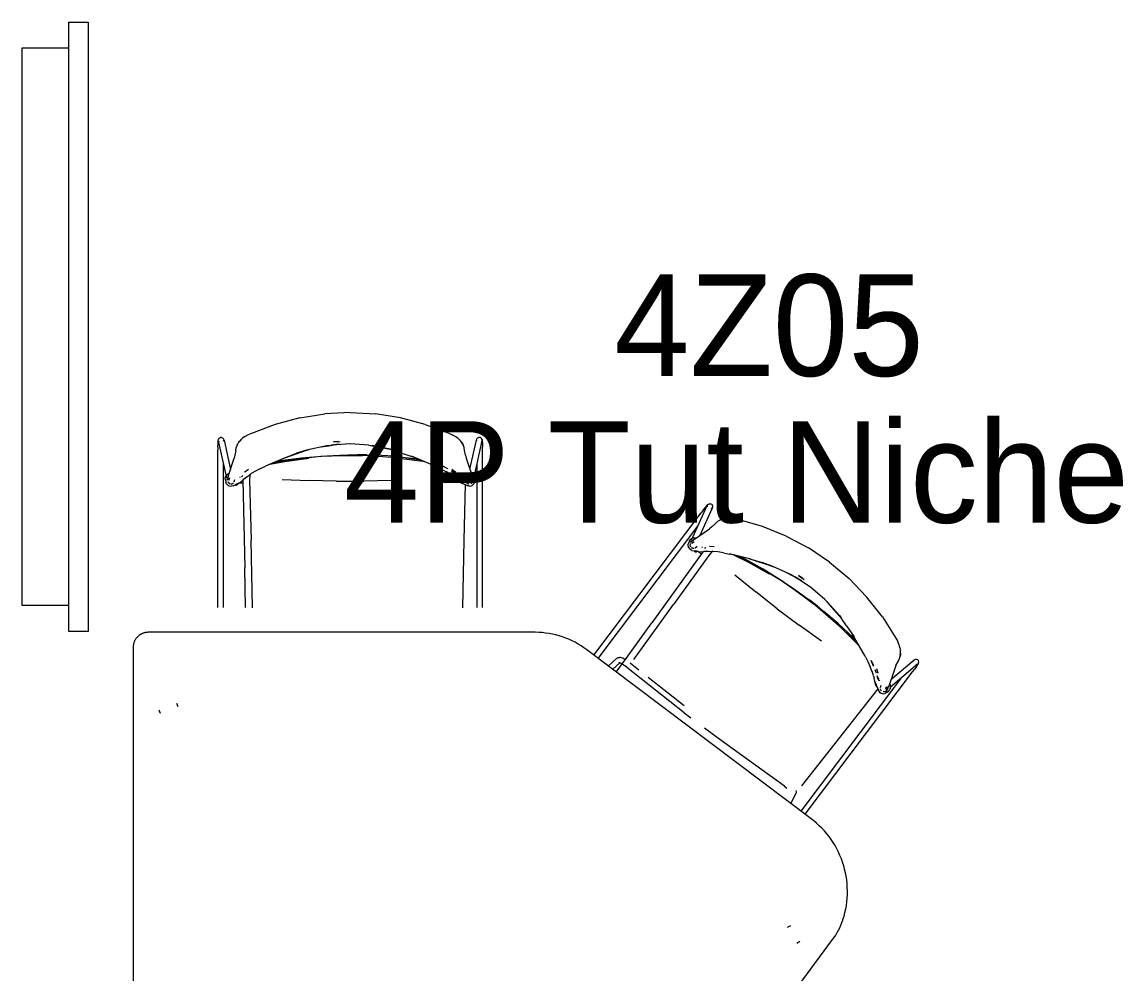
# Model space of a CAD drawing. Header units: millimetres. Extents: x 79795 to 317870, y -36033 to 97293.
# Drawn here: x 222908 to 225075, y 11467 to 13342 of the extents above; entities that cross this region are included whole.
import ezdxf

# ---------------------------------------------------------------- set-up
doc = ezdxf.new("R2010")
doc.units = ezdxf.units.MM
doc.header["$MEASUREMENT"] = 0
for name, color, linetype, lineweight in [('A-AREA-IDEN', 7, 'CONTINUOUS', 9), ('CSM-STL-XX-ZZ-M3-A-XXXX-00001_detached _19_04_21__rvt-1-Level 4$0$E-ELEC-EQPM', 8, 'CONTINUOUS', 9), ('G-IMPT', 8, 'CONTINUOUS', 9), ('I-FURN', 8, 'CONTINUOUS', 9)]:
    doc.layers.add(name, color=color, linetype=linetype, lineweight=lineweight)
doc.styles.add('Century Gothic', font='GOTHIC.TTF', dxfattribs={"height": 200})

msp = doc.modelspace()

# ---------------------------------------------------------------- linework, layer by layer
at = {"layer": 'CSM-STL-XX-ZZ-M3-A-XXXX-00001_detached _19_04_21__rvt-1-Level 4$0$E-ELEC-EQPM'}
for p, q in [((222999.7, 13342), (223037.8, 13342)), ((222999.7, 13291.2), (222999.7, 13342)), ((222999.7, 13342), (223037.8, 13342)), ((222999.7, 12142), (222999.7, 13342)), ((223037.8, 13342), (223037.8, 12142)), ((223037.8, 13342), (223037.8, 12142)), ((222907.8, 13291.2), (222999.7, 13291.2)), ((222907.8, 12192.8), (222907.8, 13291.2)), ((222907.8, 12192.8), (222907.8, 13291.2)), ((222907.8, 13291.2), (222999.7, 13291.2)), ((222999.7, 12192.8), (222907.8, 12192.8)), ((222999.7, 12192.8), (222907.8, 12192.8)), ((222999.7, 12142), (222999.7, 12192.8)), ((223037.8, 12142), (222999.7, 12142)), ((223037.8, 12142), (222999.7, 12142))]:
    msp.add_line(p, q, dxfattribs=at)
at = {"layer": 'G-IMPT'}
for p, q in [((223553.9, 12573.3), (223504, 12570.7)), ((223553.9, 12573.3), (223603.8, 12570.7)), ((223454.6, 12562.7), (223406.2, 12549.7)), ((223454.6, 12562.7), (223504, 12570.7)), ((223653.2, 12562.7), (223603.8, 12570.7)), ((223701.7, 12549.7), (223653.2, 12562.7)), ((223353, 12529.2), (223347.4, 12526)), ((223359.3, 12532), (223353, 12529.2)), ((223406.2, 12549.7), (223359.3, 12532)), ((223701.7, 12549.7), (223748.4, 12532.1)), ((223748.4, 12532.1), (223754.9, 12529.2)), ((223760.5, 12526), (223754.9, 12529.2)), ((223293.6, 12505), (223293.7, 12512.2)), ((223293.7, 12512.2), (223294, 12517.4)), ((223294, 12517.4), (223294.4, 12519.8)), ((223294.4, 12519.8), (223295.6, 12522.2)), ((223311, 12444.2), (223294.6, 12517.1)), ((223294.6, 12517.1), (223295.6, 12515)), ((223295.4, 12515.2), (223295.6, 12515)), ((223295.6, 12522.2), (223297.7, 12523.7)), ((223300.4, 12524), (223297.7, 12523.7)), ((223300.4, 12524), (223302.5, 12523.3)), ((223302.8, 12523), (223302.5, 12523.3)), ((223302.8, 12523), (223304.7, 12521.2)), ((223304.7, 12521.2), (223304.4, 12521.5)), ((223305.5, 12518.7), (223304.7, 12521.2)), ((223304.7, 12516.4), (223305.2, 12518.9)), ((223304.9, 12516.6), (223305.2, 12518.9)), ((223305.5, 12518.7), (223318.3, 12461.1)), ((223331.5, 12509.2), (223329.7, 12504.3)), ((223331.5, 12509.2), (223332.7, 12511.5)), ((223334.3, 12514.1), (223332.7, 12511.5)), ((223334.5, 12514.5), (223334.3, 12514.1)), ((223334.5, 12514.5), (223336, 12516.4)), ((223336, 12516.4), (223338.3, 12518.9)), ((223338.3, 12518.9), (223340.1, 12520.7)), ((223342.2, 12522.5), (223340.1, 12520.7)), ((223347.1, 12525.8), (223342.2, 12522.5)), ((223347.1, 12525.8), (223347.4, 12526)), ((223510.5, 12508.1), (223468, 12498.9)), ((223496.8, 12505.6), (223510.9, 12507.7)), ((223496.8, 12505.6), (223503.9, 12506.9)), ((223510.5, 12508.1), (223532.2, 12510.5)), ((223510.5, 12508.1), (223521.9, 12509.4)), ((223510.9, 12507.7), (223521.9, 12509.4)), ((223553.9, 12511.1), (223517, 12508.8)), ((223517, 12508.8), (223521.9, 12509.4)), ((223520.8, 12515.3), (223534.4, 12516)), ((223531, 12515.9), (223520.8, 12515.3)), ((223532.2, 12510.5), (223521.9, 12509.4)), ((223553.9, 12511.1), (223546.5, 12511)), ((223553.9, 12511.1), (223546.5, 12511)), ((223590.9, 12508.7), (223553.9, 12511.1)), ((223590.9, 12508.8), (223597.3, 12507.7)), ((223590.9, 12508.8), (223594.4, 12508.4)), ((223590.9, 12508.7), (223595, 12508.3)), ((223639.8, 12498.9), (223597.3, 12508.1)), ((223632.8, 12500.7), (223597.3, 12508.1)), ((223597.3, 12507.7), (223632.8, 12500.7)), ((223760.5, 12526), (223760.8, 12525.8)), ((223765.7, 12522.5), (223760.8, 12525.8)), ((223765.7, 12522.5), (223767.8, 12520.7)), ((223769.6, 12518.9), (223767.8, 12520.7)), ((223769.6, 12518.9), (223770.1, 12518.3)), ((223771.8, 12516.4), (223770.1, 12518.3)), ((223773.3, 12514.5), (223771.8, 12516.4)), ((223775.8, 12510.2), (223773.3, 12514.5)), ((223773.3, 12514.5), (223773.6, 12514.1)), ((223773.3, 12514.5), (223776.3, 12509.2)), ((223773.6, 12514.1), (223775.1, 12511.5)), ((223775.1, 12511.5), (223776.3, 12509.2)), ((223775.8, 12510.2), (223776.3, 12509.2)), ((223778.1, 12504.3), (223776.3, 12509.2)), ((223789.5, 12461.3), (223802.4, 12518.7)), ((223813.3, 12517.1), (223797.9, 12448.9)), ((223802.4, 12518.7), (223803.2, 12521.2)), ((223803.1, 12516.4), (223802.7, 12518.9)), ((223803, 12516.6), (223802.7, 12518.9)), ((223803.2, 12521.2), (223803.5, 12521.5)), ((223805.4, 12523.3), (223803.5, 12521.5)), ((223805.4, 12523.3), (223807.5, 12524)), ((223810.2, 12523.7), (223807.5, 12524)), ((223812.3, 12522.2), (223810.2, 12523.7)), ((223813.3, 12517.1), (223812.2, 12515)), ((223812.2, 12515), (223812.4, 12515.2)), ((223813.5, 12519.8), (223812.3, 12522.2)), ((223813.5, 12519.8), (223813.9, 12517.4)), ((223813.9, 12517.4), (223814.1, 12512.2)), ((223814.1, 12512.2), (223814.3, 12505)), ((223293.6, 12505), (223293.5, 12498.7)), ((223293.5, 12189.3), (223293.5, 12498.7)), ((223327, 12489), (223325.3, 12483.4)), ((223328.6, 12498.3), (223327, 12489)), ((223328.6, 12498.3), (223329.7, 12504.3)), ((223426.9, 12484.7), (223468, 12498.9)), ((223426.9, 12484.7), (223448.4, 12492.7)), ((223426.9, 12484.7), (223448.4, 12492.7)), ((223468, 12498.9), (223448.4, 12492.7)), ((223448.4, 12492.7), (223468.1, 12498.7)), ((223456.2, 12482.8), (223495.9, 12486.9)), ((223505.8, 12487.2), (223458, 12483.4)), ((223468, 12498.9), (223473.3, 12500.2)), ((223473.3, 12500.2), (223468.1, 12498.7)), ((223495.9, 12486.9), (223533, 12489)), ((223505.8, 12487.2), (223529.8, 12488.2)), ((223529.8, 12488.2), (223553.9, 12488.5)), ((223533, 12489), (223549.3, 12489.4)), ((223549.3, 12489.4), (223568.2, 12489.8)), ((223553.9, 12488.5), (223578, 12488.2)), ((223587, 12489.4), (223568.2, 12489.8)), ((223602.1, 12487.2), (223578, 12488.2)), ((223587, 12489.4), (223603.3, 12489)), ((223649.9, 12483.4), (223602.1, 12487.2)), ((223640.4, 12486.9), (223603.3, 12489)), ((223639.8, 12498.9), (223632.8, 12500.7)), ((223632.8, 12500.7), (223639.7, 12498.5)), ((223655.9, 12493.3), (223639.7, 12498.5)), ((223640.4, 12486.9), (223680.1, 12482.8)), ((223655.9, 12493.3), (223681, 12484.7)), ((223681, 12484.7), (223674.6, 12487.3)), ((223721, 12467.4), (223674.6, 12487.3)), ((223779.2, 12498.2), (223778.1, 12504.3)), ((223780.8, 12489), (223779.2, 12498.2)), ((223780.8, 12489), (223782.5, 12483.4)), ((223814.3, 12498.7), (223814.3, 12505)), ((223814.3, 12189.3), (223814.3, 12498.7)), ((223304.4, 12189.3), (223304.4, 12473.6)), ((223317.6, 12459), (223321.5, 12471.4)), ((223321.5, 12471.4), (223325.3, 12483.4)), ((223376.3, 12462.2), (223386.9, 12467.4)), ((223426.9, 12484.7), (223386.9, 12467.5)), ((223396.3, 12471.6), (223386.9, 12467.5)), ((223396.3, 12471.6), (223386.9, 12467.4)), ((223425.2, 12476.8), (223395.4, 12471.1)), ((223395.4, 12471.1), (223425.1, 12476.8)), ((223417, 12476.9), (223401.9, 12474)), ((223410.7, 12477), (223407.5, 12476.4)), ((223458, 12483.4), (223410.7, 12477)), ((223417, 12476.9), (223456.2, 12482.8)), ((223421.1, 12482.5), (223426.9, 12484.7)), ((223421.1, 12482.5), (223426.9, 12484.7)), ((223472.4, 12483.2), (223425.1, 12476.8)), ((223425.2, 12476.8), (223472.4, 12483.2)), ((223649.9, 12483.4), (223697.2, 12477)), ((223693.6, 12479.2), (223663.9, 12483.2)), ((223693.6, 12479.2), (223663.9, 12483.2)), ((223687.7, 12481.7), (223680.1, 12482.8)), ((223697.2, 12477), (223699.8, 12476.5)), ((223721, 12467.4), (223731.6, 12462.2)), ((223746.4, 12461.9), (223736, 12467.4)), ((223736, 12467.4), (223745.4, 12462.5)), ((223782.5, 12483.4), (223786.4, 12471.4)), ((223786.4, 12471.4), (223793.1, 12450.3)), ((223803.5, 12473.6), (223803.5, 12189.3)), ((223308.4, 12445.7), (223308.1, 12444.1)), ((223308.4, 12440), (223308.1, 12444.1)), ((223308.4, 12445.7), (223308.5, 12446)), ((223308.5, 12446), (223309.9, 12448.9)), ((223310.1, 12449.2), (223309.9, 12448.9)), ((223310.1, 12449.2), (223312, 12451)), ((223312.9, 12444.3), (223311.4, 12441.1)), ((223312.7, 12443.2), (223311.4, 12441.1)), ((223311.8, 12440.8), (223311.4, 12442.7)), ((223314.4, 12452.2), (223312, 12451)), ((223314.5, 12452.2), (223312, 12451)), ((223312.2, 12451.1), (223312, 12451)), ((223312, 12439.7), (223314, 12447.9)), ((223313.8, 12447.2), (223312, 12439.7)), ((223312.2, 12451.1), (223314.5, 12452.2)), ((223312.2, 12442), (223314, 12447.9)), ((223312.9, 12444.3), (223312.2, 12442)), ((223313.8, 12447.2), (223317.6, 12459)), ((223314.4, 12452.2), (223314.5, 12452.2)), ((223315.2, 12439.8), (223316.7, 12445.3)), ((223315.2, 12439.8), (223316.1, 12441.9)), ((223316.4, 12442.1), (223315.4, 12441.1)), ((223315.4, 12441.1), (223316.1, 12441.9)), ((223316.4, 12442.1), (223315.7, 12441.5)), ((223337, 12445.6), (223336.2, 12445.3)), ((223340.2, 12447.3), (223341.8, 12448.4)), ((223342.3, 12448.8), (223341.8, 12448.4)), ((223342.5, 12441.3), (223350.8, 12446.9)), ((223342.5, 12441.3), (223350.3, 12446.4)), ((223346.6, 12443.4), (223343.4, 12440.5)), ((223346.2, 12455.8), (223346.7, 12456.1)), ((223346.6, 12443.4), (223350.8, 12446.9)), ((223346.7, 12456.1), (223354, 12461.4)), ((223350.3, 12446.4), (223357.6, 12451.9)), ((223356.5, 12449), (223356, 12440.7)), ((223357.1, 12451.9), (223356.5, 12449)), ((223365.9, 12456.7), (223356.9, 12451.4)), ((223357.6, 12451.9), (223356.9, 12451.4)), ((223376.3, 12462.2), (223365.9, 12456.7)), ((223731.6, 12462.2), (223742, 12456.7)), ((223751, 12451.4), (223742, 12456.7)), ((223746.4, 12461.9), (223745.4, 12462.5)), ((223757.5, 12446.4), (223750.2, 12451.9)), ((223751, 12451.4), (223750.2, 12451.9)), ((223759.1, 12453.9), (223753.2, 12457.9)), ((223753.2, 12457.9), (223755.2, 12456.6)), ((223753.8, 12461.4), (223761.1, 12456.1)), ((223759.1, 12453.9), (223755.2, 12456.6)), ((223757.5, 12446.4), (223761.3, 12443.4)), ((223761.6, 12455.8), (223761.1, 12456.1)), ((223764.5, 12440.5), (223761.3, 12443.4)), ((223763.9, 12450.3), (223763.4, 12450.7)), ((223766.4, 12448.6), (223763.4, 12450.7)), ((223763.9, 12450.3), (223766.4, 12448.6)), ((223768.3, 12447), (223765.5, 12448.8)), ((223766.1, 12448.4), (223765.5, 12448.8)), ((223768.3, 12447), (223766.1, 12448.4)), ((223768.3, 12447), (223767.7, 12447.3)), ((223771.5, 12445.4), (223767.7, 12447.3)), ((223770.6, 12447.1), (223768.2, 12449.3)), ((223768.3, 12447), (223771.5, 12445.4)), ((223792.5, 12441.1), (223791, 12442.5)), ((223791, 12442.5), (223792.1, 12441.6)), ((223792.7, 12439.8), (223791.1, 12445.3)), ((223791.5, 12445.8), (223793.3, 12444.9)), ((223792.5, 12441.1), (223791.5, 12442.2)), ((223792.7, 12439.8), (223791.5, 12442.2)), ((223795.7, 12442), (223793.1, 12450.3)), ((223793.4, 12452.2), (223793.3, 12452.2)), ((223795.2, 12443.2), (223793.3, 12444.9)), ((223793.4, 12452.2), (223795.7, 12451.1)), ((223795.9, 12439.7), (223793.8, 12447.9)), ((223793.8, 12447.9), (223794.1, 12446.6)), ((223795.9, 12439.7), (223794.1, 12446.6)), ((223796.5, 12441.1), (223794.9, 12444.3)), ((223797.3, 12436.4), (223794.9, 12444.3)), ((223796.5, 12441.1), (223795.2, 12443.2)), ((223795.7, 12451.1), (223795.9, 12451)), ((223797.3, 12436.4), (223795.7, 12442)), ((223798, 12448.9), (223795.9, 12451)), ((223796.1, 12450.7), (223797.8, 12449.2)), ((223796.1, 12450.7), (223798, 12448.9)), ((223796.5, 12442.7), (223796.1, 12440.8)), ((223799.4, 12445.7), (223797.8, 12449.2)), ((223797.8, 12449.2), (223799.4, 12446)), ((223797.8, 12449.2), (223798, 12448.9)), ((223799.4, 12445.7), (223798, 12448.9)), ((223799.4, 12445.7), (223799.4, 12446)), ((223799.4, 12445.7), (223799.7, 12444.1)), ((223799.5, 12440), (223799.6, 12442.8)), ((223799.6, 12442.8), (223799.7, 12444.1)), ((223308.4, 12440), (223309.3, 12436.8)), ((223310.7, 12432.5), (223309.3, 12436.8)), ((223310.7, 12432.5), (223314, 12429.4)), ((223313, 12437.2), (223313.8, 12435.5)), ((223313.3, 12436.7), (223313.8, 12435.5)), ((223314, 12429.4), (223315.3, 12428.9)), ((223316.7, 12432.7), (223314.1, 12434.9)), ((223315.3, 12428.9), (223319.5, 12427.8)), ((223315.7, 12433.7), (223317.3, 12432.6)), ((223315.7, 12433.7), (223316.2, 12433.3)), ((223317.3, 12432.6), (223316.2, 12433.3)), ((223319.2, 12432), (223319.8, 12432.1)), ((223323.6, 12428.6), (223319.5, 12427.8)), ((223321.8, 12432.5), (223319.8, 12432.1)), ((223322.4, 12432.8), (223321.8, 12432.5)), ((223322.4, 12432.8), (223324.2, 12434.5)), ((223323.6, 12428.6), (223332, 12433)), ((223325.6, 12436.4), (223326.9, 12441.2)), ((223334.8, 12434.2), (223330, 12432)), ((223330, 12432), (223332, 12433)), ((223342.5, 12433.7), (223334.5, 12434)), ((223334.8, 12434.2), (223337.9, 12436.2)), ((223336.2, 12434.4), (223342.5, 12434.1)), ((223336.2, 12434.4), (223342.5, 12434.1)), ((223337.9, 12436.2), (223343.4, 12440.5)), ((223342.4, 12440.1), (223346.2, 12267.2)), ((223356, 12440.7), (223358.7, 12321.8)), ((223419.8, 12441.1), (223473, 12439)), ((223526.9, 12438), (223473, 12439)), ((223526.9, 12438), (223581, 12438)), ((223634.9, 12439), (223581, 12438)), ((223769.9, 12436.2), (223764.5, 12440.5)), ((223771.2, 12436), (223767.5, 12438.3)), ((223767.5, 12438.3), (223775.8, 12433.5)), ((223773, 12434.2), (223769.9, 12436.2)), ((223771.2, 12436), (223775.8, 12433.5)), ((223773, 12434.2), (223779.1, 12431.7)), ((223780.1, 12431.2), (223777.6, 12321.8)), ((223785.1, 12428.7), (223779.1, 12431.7)), ((223782.3, 12436.4), (223780.9, 12441.2)), ((223785.5, 12432.8), (223783.9, 12434.3)), ((223788.4, 12427.8), (223784.7, 12429)), ((223789.7, 12428.2), (223784.7, 12429)), ((223789.7, 12428.2), (223785.1, 12428.7)), ((223785.5, 12432.8), (223786.5, 12432.4)), ((223788, 12432.2), (223786.5, 12432.4)), ((223788.4, 12427.8), (223792.6, 12428.9)), ((223791.5, 12433), (223793.8, 12435)), ((223792.6, 12428.9), (223793.9, 12429.4)), ((223793.9, 12429.4), (223797.1, 12432.5)), ((223794.1, 12435.5), (223794.9, 12437.1)), ((223794.6, 12436.8), (223794.1, 12435.5)), ((223798.5, 12436.8), (223797.1, 12432.5)), ((223798.5, 12436.8), (223799.5, 12440)), ((224226.1, 12321.5), (224256.9, 12389.7)), ((224266.5, 12384.4), (224242.1, 12330.7)), ((224248.8, 12380.6), (224244.9, 12375.6)), ((224248.8, 12380.6), (224253.2, 12386.2)), ((224253.2, 12386.2), (224256.6, 12390.2)), ((224256.9, 12389.7), (224256.4, 12387.3)), ((224256.4, 12387.6), (224256.4, 12387.3)), ((224256.6, 12390.2), (224258.3, 12392)), ((224258.3, 12392), (224260.7, 12393.1)), ((224260.7, 12393.1), (224263.3, 12393)), ((224265.6, 12391.7), (224263.3, 12393)), ((224264.5, 12383), (224266.4, 12384.7)), ((224264.8, 12383.1), (224266.4, 12384.7)), ((224265.6, 12391.7), (224266.9, 12389.8)), ((224266.5, 12384.4), (224267.4, 12386.9)), ((224267, 12389.4), (224266.9, 12389.8)), ((224267, 12389.4), (224267.4, 12386.9)), ((224267.4, 12386.9), (224267.3, 12387.3)), ((224033.5, 12095), (224244.9, 12375.6)), ((224272.7, 12354.1), (224277.2, 12358.3)), ((224281.7, 12361.1), (224277.2, 12358.3)), ((224281.7, 12361.1), (224284, 12362.2)), ((224286.7, 12363.4), (224284, 12362.2)), ((224287.2, 12363.5), (224286.7, 12363.4)), ((224287.2, 12363.5), (224289.6, 12364.2)), ((224289.6, 12364.2), (224292.8, 12364.8)), ((224292.8, 12364.8), (224295.4, 12365.1)), ((224298.1, 12365.3), (224295.4, 12365.1)), ((224304, 12365), (224298.1, 12365.3)), ((224304, 12365), (224304.4, 12365)), ((224310.8, 12364.2), (224304.4, 12365)), ((224317.6, 12362.6), (224310.8, 12364.2)), ((224365.6, 12348.5), (224317.6, 12362.6)), ((224042.2, 12088.5), (224238.5, 12349)), ((224240.3, 12329.4), (224250.9, 12337)), ((224250.9, 12337), (224261.1, 12344.2)), ((224265.9, 12347.7), (224261.1, 12344.2)), ((224272.7, 12354.1), (224265.9, 12347.7)), ((224412.1, 12329.7), (224365.6, 12348.5)), ((223361.4, 12188.2), (223358.7, 12321.8)), ((223777.6, 12321.8), (223774.9, 12188.2)), ((224218.8, 12312.4), (224220.3, 12316.6)), ((224218.8, 12312.4), (224219.6, 12308)), ((224221.5, 12319.8), (224220.3, 12316.6)), ((224221.5, 12319.8), (224223.7, 12323.2)), ((224223.8, 12308.9), (224223, 12312.3)), ((224223.5, 12314.8), (224223.1, 12312.9)), ((224223.5, 12314.2), (224223.1, 12312.9)), ((224225, 12324.3), (224223.7, 12323.2)), ((224224.2, 12317.4), (224230.7, 12322.7)), ((224230.1, 12322.3), (224224.2, 12317.4)), ((224227.7, 12320.5), (224224.6, 12318.9)), ((224226.9, 12319.7), (224224.6, 12318.9)), ((224224.7, 12318.3), (224225.5, 12320.1)), ((224225, 12324.3), (224225.2, 12324.5)), ((224225.2, 12324.5), (224228.1, 12326)), ((224225.7, 12319.1), (224230.7, 12322.7)), ((224227.7, 12320.5), (224225.7, 12319.1)), ((224226.8, 12315.5), (224231.3, 12319)), ((224226.8, 12315.5), (224228.8, 12316.6)), ((224229.2, 12316.6), (224227.7, 12316.4)), ((224227.7, 12316.4), (224228.8, 12316.6)), ((224228.4, 12326.1), (224228.1, 12326)), ((224229.2, 12316.6), (224228.3, 12316.6)), ((224228.4, 12326.1), (224231, 12326.4)), ((224230.1, 12322.3), (224240.3, 12329.4)), ((224233.7, 12325.9), (224231, 12326.4)), ((224231.2, 12326.4), (224231, 12326.4)), ((224233.8, 12325.8), (224231, 12326.4)), ((224231.2, 12326.4), (224233.8, 12325.8)), ((224233.7, 12325.9), (224233.8, 12325.8)), ((224233.8, 12325.8), (224233.8, 12325.8)), ((224412.1, 12329.7), (224456.4, 12306.4)), ((224248.7, 12299.4), (224147.7, 12159)), ((224259.9, 12291.6), (224190.6, 12195.1)), ((224219.6, 12308), (224220.3, 12306.8)), ((224220.3, 12306.8), (224223, 12303.3)), ((224226.8, 12301.5), (224223, 12303.3)), ((224223.5, 12310.3), (224224.1, 12308.5)), ((224223.5, 12310.3), (224223.7, 12309.7)), ((224224.1, 12308.5), (224223.7, 12309.7)), ((224225.3, 12306.8), (224225.9, 12306.6)), ((224227.7, 12305.7), (224225.9, 12306.6)), ((224226.8, 12301.5), (224236.1, 12300)), ((224228.3, 12305.6), (224227.7, 12305.7)), ((224228.3, 12305.6), (224230.8, 12305.9)), ((224233.1, 12306.6), (224237, 12309.6)), ((224239.1, 12299.2), (224233.9, 12300.4)), ((224233.9, 12300.4), (224236.1, 12300)), ((224245.1, 12294.1), (224238.7, 12299.3)), ((224239.1, 12299.2), (224242.8, 12298.9)), ((224239.6, 12299.2), (224245.4, 12294.4)), ((224239.6, 12299.2), (224245.4, 12294.4)), ((224242.8, 12298.9), (224249.7, 12299.1)), ((224247.7, 12307), (224246.3, 12307.5)), ((224249.6, 12300.3), (224258.8, 12299.7)), ((224249.6, 12300.3), (224259.5, 12299.8)), ((224254, 12299.5), (224249.7, 12299.1)), ((224251.3, 12306.5), (224253.2, 12306.4)), ((224253.9, 12306.3), (224253.2, 12306.4)), ((224254, 12299.5), (224259.5, 12299.8)), ((224258.8, 12299.7), (224268, 12299.6)), ((224265.3, 12298.1), (224259.9, 12291.6)), ((224261.2, 12309.6), (224261.8, 12309.6)), ((224261.8, 12309.6), (224270.8, 12309.4)), ((224267.6, 12300), (224265.3, 12298.1)), ((224277.5, 12298.5), (224267.1, 12299.6)), ((224268, 12299.6), (224267.1, 12299.6)), ((224289.1, 12296.6), (224277.5, 12298.5)), ((224289.1, 12296.6), (224300.7, 12294.4)), ((224310.7, 12292.1), (224300.7, 12294.5)), ((224343, 12284.2), (224300.7, 12294.5)), ((224310.7, 12292.1), (224300.7, 12294.4)), ((224336.9, 12278.8), (224309.7, 12292.2)), ((224309.7, 12292.2), (224336.8, 12278.9)), ((224330.5, 12283.9), (224316.6, 12290.6)), ((224497.8, 12278.5), (224456.4, 12306.4)), ((224325.5, 12287.8), (224322.6, 12289.2)), ((224367.1, 12264.4), (224325.5, 12287.8)), ((224330.5, 12283.9), (224365.3, 12265)), ((224378.5, 12255.6), (224336.8, 12278.9)), ((224336.9, 12278.8), (224378.5, 12255.6)), ((224337.1, 12285.9), (224343, 12284.2)), ((224337.1, 12285.9), (224343, 12284.2)), ((224343, 12284.2), (224384.4, 12270.7)), ((224343, 12284.2), (224365, 12277.6)), ((224343, 12284.2), (224365, 12277.6)), ((224384.4, 12270.7), (224365, 12277.6)), ((224365, 12277.6), (224384.3, 12270.5)), ((224389.4, 12268.7), (224384.3, 12270.5)), ((224423.9, 12252.5), (224384.4, 12270.7)), ((224384.4, 12270.7), (224389.4, 12268.7)), ((224497.8, 12278.5), (224536.1, 12246.4)), ((223347.8, 12189.3), (223346.2, 12267.2)), ((224311.1, 12253.6), (224352.4, 12219.9)), ((224365.3, 12265), (224399.5, 12244.4)), ((224407.6, 12238.7), (224367.1, 12264.4)), ((224411.4, 12258.8), (224417.9, 12255.5)), ((224411.4, 12258.8), (224424, 12252)), ((224423.9, 12252.5), (224442.6, 12241.4)), ((224423.9, 12252.5), (224433.8, 12246.7)), ((224424, 12252), (224433.8, 12246.7)), ((224460.4, 12228.8), (224429.5, 12249.2)), ((224429.5, 12249.2), (224433.8, 12246.7)), ((224442.6, 12241.4), (224433.8, 12246.7)), ((224445, 12246.4), (224436.5, 12252.1)), ((224436.5, 12252.1), (224447.8, 12244.5)), ((224399.5, 12244.4), (224430.4, 12223.7)), ((224407.6, 12238.7), (224427.4, 12225)), ((224427.4, 12225), (224446.8, 12210.7)), ((224460.4, 12228.8), (224454.4, 12233.2)), ((224460.4, 12228.8), (224454.4, 12233.2)), ((224488.4, 12204.6), (224460.4, 12228.8)), ((224570.7, 12210.2), (224536.1, 12246.4)), ((224394.8, 12186.7), (224352.4, 12219.9)), ((224430.4, 12223.7), (224443.6, 12214.2)), ((224443.6, 12214.2), (224458.9, 12203.2)), ((224446.8, 12210.7), (224465.8, 12196)), ((224473.7, 12191.5), (224458.9, 12203.2)), ((224488.4, 12204.6), (224491.5, 12201.8)), ((224488.5, 12204.7), (224493, 12200)), ((224488.5, 12204.7), (224491.1, 12202.3)), ((224601.6, 12170.7), (224570.7, 12210.2)), ((224112.3, 12086.8), (224190.6, 12195.1)), ((224394.8, 12186.7), (224438, 12154.2)), ((224484.4, 12180.8), (224465.8, 12196)), ((224473.7, 12191.5), (224486.5, 12181.4)), ((224514.8, 12157.5), (224486.5, 12181.4)), ((224493, 12200), (224517.1, 12173.1)), ((224521.6, 12167.3), (224493.2, 12200.3)), ((224517.1, 12173.1), (224493.2, 12200.3)), ((224520.3, 12148.9), (224484.4, 12180.8)), ((224521.6, 12167.3), (224517.1, 12173.1)), ((224517.1, 12173.1), (224521.3, 12167.1)), ((224531.1, 12153.2), (224521.3, 12167.1)), ((224601.6, 12170.7), (224628.3, 12128.5)), ((224097.1, 12088.8), (224147.7, 12159)), ((224481.6, 12122.5), (224438, 12154.2)), ((224514.8, 12157.5), (224544.1, 12130.3)), ((224520.3, 12148.9), (224554.3, 12115.4)), ((224531.1, 12153.2), (224546, 12131.3)), ((224552.7, 12119.2), (224531.4, 12140.3)), ((224552.7, 12119.2), (224531.4, 12140.3)), ((224546, 12131.3), (224542.4, 12137.2)), ((224567.5, 12093.4), (224542.4, 12137.2)), ((224549.5, 12124.8), (224544.1, 12130.3)), ((224628.3, 12128.5), (224631.8, 12122.3)), ((224634.3, 12116.4), (224631.8, 12122.3)), ((224554.3, 12115.4), (224556, 12113.4)), ((224634.3, 12116.4), (224634.5, 12116)), ((224636.3, 12110.4), (224634.5, 12116)), ((224636.3, 12110.4), (224636.9, 12107.8)), ((224637.3, 12105.2), (224636.9, 12107.8)), ((224637.6, 12099.4), (224636.9, 12093.5)), ((224637.3, 12096), (224636.9, 12093.5)), ((224637, 12094.6), (224637.6, 12099.4)), ((224637.3, 12105.2), (224637.4, 12104.5)), ((224637.6, 12099), (224637.3, 12096)), ((224637.6, 12101.9), (224637.4, 12104.5)), ((224637.6, 12099.4), (224637.6, 12101.9)), ((224637.6, 12099.4), (224637.6, 12099)), ((224078.8, 12089.6), (224061.8, 12073.7)), ((224085.2, 12080.8), (224070.6, 12067.1)), ((224077.6, 12061.8), (224097.1, 12088.8)), ((224078.8, 12089.6), (224081.2, 12090.4)), ((224081.2, 12090.4), (224083.9, 12090.9)), ((224087.3, 12078.5), (224082.6, 12080.1)), ((224082.6, 12080.1), (224085.1, 12080.1)), ((224085.2, 12080.8), (224083.2, 12079.8)), ((224083.2, 12079.8), (224085.1, 12080.1)), ((224086.2, 12090.4), (224083.9, 12090.9)), ((224091.8, 12088.5), (224086.2, 12090.4)), ((224093.3, 12075.1), (224087.3, 12078.5)), ((224095.6, 12086.3), (224091.8, 12088.5)), ((224098.5, 12071.4), (224093.3, 12075.1)), ((224105.3, 12079.8), (224122.3, 12066.5)), ((224567.5, 12093.4), (224572.8, 12082.8)), ((224572.8, 12082.8), (224577.9, 12072.2)), ((224584.5, 12073.7), (224579.5, 12084.4)), ((224579.5, 12084.4), (224584, 12074.7)), ((224584.5, 12073.7), (224584, 12074.7)), ((224671.1, 12077.5), (224617.8, 12032.3)), ((224618.6, 12047.2), (224663.4, 12085.3)), ((224628.3, 12074.6), (224626.3, 12069.1)), ((224628.3, 12074.6), (224632.6, 12082.9)), ((224632.6, 12082.9), (224635.3, 12088.4)), ((224635.3, 12088.4), (224636.9, 12093.5)), ((224637, 12094.6), (224636.9, 12093.5)), ((224662.6, 12083), (224663.7, 12085.3)), ((224662.6, 12083.3), (224663.7, 12085.3)), ((224663.4, 12085.3), (224665.5, 12086.8)), ((224665.5, 12086.8), (224665.9, 12086.9)), ((224668.5, 12087.2), (224665.9, 12086.9)), ((224668.5, 12087.2), (224670.7, 12086.5)), ((224671.7, 12077.4), (224668.8, 12073)), ((224671.1, 12077.5), (224669, 12076.4)), ((224669, 12076.4), (224669.3, 12076.5)), ((224672.6, 12084.6), (224670.7, 12086.5)), ((224672.9, 12079.5), (224671.7, 12077.4)), ((224673.4, 12082.1), (224672.6, 12084.6)), ((224672.9, 12079.5), (224673.4, 12082.1)), ((224098.5, 12071.4), (224211.7, 11982.1)), ((224098.8, 12071.3), (224211.7, 11982.1)), ((224140.3, 12052.2), (224211.6, 11995.9)), ((224449.6, 11781.8), (224660.9, 12062.2)), ((224581.8, 12062.5), (224577.9, 12072.2)), ((224584.1, 12054.6), (224581.5, 12063.4)), ((224581.8, 12062.5), (224581.5, 12063.4)), ((224584.1, 12054.6), (224585.2, 12049.9)), ((224589.9, 12059.6), (224587.5, 12066.4)), ((224587.5, 12066.4), (224588.3, 12064.2)), ((224589.9, 12059.6), (224588.3, 12064.2)), ((224590.1, 12068.8), (224592.8, 12060.2)), ((224591.5, 12053.8), (224591.3, 12054.5)), ((224592.5, 12051), (224591.3, 12054.5)), ((224591.5, 12053.8), (224592.5, 12051)), ((224593, 12048.6), (224591.9, 12051.7)), ((224592.1, 12051), (224591.9, 12051.7)), ((224593, 12059.6), (224592.8, 12060.2)), ((224622.2, 12057.2), (224614.8, 12036.2)), ((224626.3, 12069.1), (224622.2, 12057.2)), ((224660.9, 12062.2), (224664.6, 12067.2)), ((224668.8, 12073), (224664.6, 12067.2)), ((224637.1, 12048.7), (224440.8, 11788.1)), ((224586, 12045.7), (224585.2, 12049.9)), ((224587.8, 12038.9), (224586, 12045.7)), ((224588.7, 12038), (224587.2, 12042.1)), ((224587.2, 12042.1), (224590.9, 12033.2)), ((224589.1, 12035.5), (224587.8, 12038.9)), ((224588.7, 12038), (224590.9, 12033.2)), ((224589.1, 12035.5), (224592.4, 12029.9)), ((224593, 12048.6), (224592.1, 12051)), ((224595.4, 12023.9), (224592.4, 12029.9)), ((224593, 12048.6), (224592.7, 12049.2)), ((224594.6, 12045.4), (224592.7, 12049.2)), ((224593, 12048.6), (224594.6, 12045.4)), ((224594.9, 12047.3), (224594.3, 12050.5)), ((224595.4, 12045.9), (224595.9, 12044.6)), ((224597.8, 12031.7), (224599.6, 12036.3)), ((224608.2, 12028.2), (224610.2, 12033.5)), ((224608.2, 12028.2), (224608.6, 12030.8)), ((224608.7, 12029.3), (224608.4, 12031.3)), ((224608.4, 12031.3), (224608.7, 12030)), ((224608.7, 12029.3), (224608.6, 12030.8)), ((224609.8, 12022.7), (224612.7, 12030.4)), ((224610.6, 12026.2), (224613.9, 12033.9)), ((224610.6, 12026.2), (224613.4, 12032.7)), ((224612.2, 12029.4), (224611.7, 12031.8)), ((224611.9, 12028.1), (224614.8, 12036.2)), ((224612, 12026.9), (224612.7, 12030.4)), ((224613.9, 12033.9), (224613.4, 12032.7)), ((224616.2, 12037.6), (224616.1, 12037.7)), ((224616.2, 12037.6), (224617.4, 12035.4)), ((224617.1, 12028.8), (224617.8, 12032.6)), ((224617.1, 12028.8), (224617.9, 12032.3)), ((224617.8, 12032.6), (224617.2, 12029.1)), ((224617.4, 12035.4), (224617.4, 12035.2)), ((224617.9, 12032.3), (224617.4, 12035.2)), ((224617.5, 12034.8), (224617.8, 12032.6)), ((224617.5, 12034.8), (224617.9, 12032.3)), ((224617.8, 12032.6), (224617.9, 12032.3)), ((224592.9, 12028.9), (224525.1, 11943)), ((224597.5, 12021.2), (224595.3, 12024.4)), ((224598.8, 12020.7), (224595.3, 12024.4)), ((224598.8, 12020.7), (224595.4, 12023.9)), ((224597.5, 12021.2), (224601.5, 12019.5)), ((224598.2, 12026.9), (224597.8, 12029.1)), ((224598.2, 12026.9), (224598.7, 12026)), ((224599.8, 12024.9), (224598.7, 12026)), ((224601.5, 12019.5), (224602.9, 12019.1)), ((224602.9, 12019.1), (224607.3, 12019.6)), ((224603.1, 12023.4), (224606.1, 12023.6)), ((224606.7, 12023.9), (224608.3, 12024.7)), ((224611, 12022.2), (224607.3, 12019.6)), ((224609.8, 12022.7), (224611.9, 12028.1)), ((224611, 12022.2), (224613.7, 12024.2)), ((224612.9, 12028.2), (224611.4, 12026.9)), ((224612, 12026.9), (224612.2, 12029.4)), ((224613.7, 12024.2), (224615.5, 12026.3)), ((224615.5, 12026.3), (224616.3, 12027.3)), ((224617.1, 12028.8), (224616.3, 12027.3)), ((224617.1, 12028.8), (224617.2, 12029.1)), ((224211.7, 11981.9), (224224.5, 11972)), ((224271.5, 11936.4), (224251.3, 11951.4)), ((224525.1, 11943), (224442.5, 11837.9)), ((224291.6, 11921.8), (224271.5, 11936.4)), ((224408.8, 11837.5), (224291.6, 11921.8)), ((224408.8, 11837.5), (224413.8, 11833.6)), ((224421.4, 11803.1), (224431.8, 11823.6)), ((224431.6, 11828.9), (224431.9, 11826.1)), ((224431.9, 11826.1), (224431.8, 11823.6))]:
    msp.add_line(p, q, dxfattribs=at)
at = {"layer": 'I-FURN'}
for p, q in [((223327.1, 12430.7), (223328.7, 12430.2)), ((223333.7, 12432.7), (223328.7, 12430.2)), ((223328.7, 12430.2), (223332.9, 12431.8)), ((223328.7, 12430.2), (223332, 12431.1)), ((223328.7, 12430.2), (223331, 12430.5)), ((223328.7, 12430.2), (223329.8, 12430.2)), ((223329.8, 12430.2), (223331, 12430.5)), ((223333.7, 12432.7), (223330.9, 12432.2)), ((223331, 12430.5), (223332, 12431.1)), ((223333.7, 12432.7), (223331.1, 12432.5)), ((223333.7, 12432.7), (223331.7, 12432.8)), ((223333.7, 12432.7), (223332, 12432.9)), ((223332.9, 12431.8), (223332, 12431.1)), ((223333.7, 12432.7), (223332.3, 12433)), ((223333.7, 12432.7), (223332.9, 12431.8)), ((223333.7, 12432.7), (223333.9, 12434)), ((224230.9, 12301.1), (224231.8, 12299.7)), ((224231.8, 12299.7), (224232.7, 12299.1)), ((224237.3, 12298.7), (224231.8, 12299.7)), ((224231.8, 12299.7), (224236.2, 12298.4)), ((224231.8, 12299.7), (224233.8, 12298.6)), ((224231.8, 12299.7), (224235, 12298.4)), ((224232.7, 12299.1), (224233.8, 12298.6)), ((224233.8, 12298.6), (224235, 12298.4)), ((224237.3, 12298.7), (224233.9, 12300.5)), ((224236.2, 12298.4), (224235, 12298.4)), ((224237.3, 12298.7), (224235.2, 12300.1)), ((224237.3, 12298.7), (224235.7, 12300)), ((224237.3, 12298.7), (224236.1, 12299.9)), ((224237.3, 12298.7), (224236.2, 12298.4)), ((223146, 12138.3), (223144.8, 12137.8)), ((223147.1, 12138.7), (223146, 12138.3)), ((223148.2, 12139), (223147.1, 12138.7)), ((223149.4, 12139.3), (223148.2, 12139)), ((223150.6, 12139.6), (223149.4, 12139.3)), ((223151.7, 12139.8), (223150.6, 12139.6)), ((223152.9, 12140), (223151.7, 12139.8)), ((223154.1, 12140.1), (223152.9, 12140)), ((223155.3, 12140.2), (223154.1, 12140.1)), ((223156.5, 12140.2), (223155.3, 12140.2)), ((223917.4, 12140.2), (223156.5, 12140.2)), ((223918.3, 12140.2), (223917.4, 12140.2)), ((223925.1, 12140), (223918.3, 12140.2)), ((223931.9, 12139.6), (223925.1, 12140)), ((223938.7, 12138.8), (223931.9, 12139.6)), ((223945.4, 12137.9), (223938.7, 12138.8)), ((223127.2, 12116.5), (223127, 12115.3)), ((223127.5, 12117.6), (223127.2, 12116.5)), ((223127.8, 12118.8), (223127.5, 12117.6)), ((223128.1, 12119.9), (223127.8, 12118.8)), ((223128.6, 12121.1), (223128.1, 12119.9)), ((223129, 12122.2), (223128.6, 12121.1)), ((223129.5, 12123.3), (223129, 12122.2)), ((223130.1, 12124.3), (223129.5, 12123.3)), ((223130.7, 12125.4), (223130.1, 12124.3)), ((223131.3, 12126.4), (223130.7, 12125.4)), ((223131.9, 12127.4), (223131.3, 12126.4)), ((223132.7, 12128.4), (223131.9, 12127.4)), ((223133.4, 12129.3), (223132.7, 12128.4)), ((223134.2, 12130.2), (223133.4, 12129.3)), ((223135, 12131.1), (223134.2, 12130.2)), ((223135.9, 12131.9), (223135, 12131.1)), ((223136.7, 12132.7), (223135.9, 12131.9)), ((223137.7, 12133.5), (223136.7, 12132.7)), ((223138.6, 12134.3), (223137.7, 12133.5)), ((223139.6, 12135), (223138.6, 12134.3)), ((223140.6, 12135.6), (223139.6, 12135)), ((223141.6, 12136.2), (223140.6, 12135.6)), ((223142.7, 12136.8), (223141.6, 12136.2)), ((223143.7, 12137.3), (223142.7, 12136.8)), ((223144.8, 12137.8), (223143.7, 12137.3)), ((223952.1, 12136.6), (223945.4, 12137.9)), ((223958.7, 12135.1), (223952.1, 12136.6)), ((223965.3, 12133.3), (223958.7, 12135.1)), ((223971.8, 12131.2), (223965.3, 12133.3)), ((223978.2, 12128.9), (223971.8, 12131.2)), ((223984.5, 12126.4), (223978.2, 12128.9)), ((223990.7, 12123.6), (223984.5, 12126.4)), ((223996.7, 12120.5), (223990.7, 12123.6)), ((224002.7, 12117.2), (223996.7, 12120.5)), ((224008.5, 12113.7), (224002.7, 12117.2)), ((223126.6, 12111.7), (223126.5, 12110.5)), ((223126.5, 12110.5), (223126.5, 12110.2)), ((223126.5, 12110.2), (223126.5, 11156.7)), ((223126.8, 12114.1), (223126.6, 12112.9)), ((223126.6, 12112.9), (223126.6, 12111.7)), ((223127, 12115.3), (223126.8, 12114.1)), ((224014.2, 12109.9), (224008.5, 12113.7)), ((224019.7, 12106), (224014.2, 12109.9)), ((224461.4, 11773.1), (224019.7, 12106)), ((223180.7, 11980.4), (223178.1, 11987)), ((223211.8, 12000.6), (223214.5, 11994)), ((224466.8, 11768.9), (224461.4, 11773.1)), ((224472.2, 11764.2), (224466.8, 11768.9)), ((224477.5, 11759.4), (224472.2, 11764.2)), ((224482.6, 11754.3), (224477.5, 11759.4)), ((224487.5, 11749.1), (224482.6, 11754.3)), ((224492.1, 11743.6), (224487.5, 11749.1)), ((224496.6, 11738), (224492.1, 11743.6)), ((224500.8, 11732.2), (224496.6, 11738)), ((224504.8, 11726.2), (224500.8, 11732.2)), ((224508.5, 11720.1), (224504.8, 11726.2)), ((224512, 11713.8), (224508.5, 11720.1)), ((224515.2, 11707.4), (224512, 11713.8)), ((224518.2, 11700.8), (224515.2, 11707.4)), ((224520.9, 11694.2), (224518.2, 11700.8)), ((224523.3, 11687.5), (224520.9, 11694.2)), ((224525.5, 11680.6), (224523.3, 11687.5)), ((224527.4, 11673.7), (224525.5, 11680.6)), ((224529, 11666.7), (224527.4, 11673.7)), ((224530.3, 11659.7), (224529, 11666.7)), ((224531.4, 11652.6), (224530.3, 11659.7)), ((224532.2, 11645.4), (224531.4, 11652.6)), ((224532.6, 11638.3), (224532.2, 11645.4)), ((224532.4, 11616.8), (224532.7, 11623.9)), ((224532.8, 11631.1), (224532.6, 11638.3)), ((224532.7, 11623.9), (224532.8, 11631.1)), ((224529.5, 11595.4), (224530.8, 11602.5)), ((224530.8, 11602.5), (224531.7, 11609.6)), ((224531.7, 11609.6), (224532.4, 11616.8)), ((224523.9, 11573.7), (224524.1, 11574.6)), ((224524.1, 11574.6), (224526.2, 11581.5)), ((224526.2, 11581.5), (224528, 11588.4)), ((224528, 11588.4), (224529.5, 11595.4)), ((224420.6, 11562.5), (224414.5, 11558.8)), ((224512.7, 11548.8), (224515.3, 11553.6)), ((224515.3, 11553.6), (224517.8, 11558.5)), ((224517.8, 11558.5), (224520, 11563.5)), ((224520, 11563.5), (224522, 11568.6)), ((224522, 11568.6), (224523.9, 11573.7)), ((224044.1, 10917.2), (224503.7, 11535.1)), ((224439.3, 11531.3), (224433.3, 11527.7)), ((224503.7, 11535.1), (224506.9, 11539.5)), ((224506.9, 11539.5), (224509.9, 11544.1)), ((224509.9, 11544.1), (224512.7, 11548.8))]:
    msp.add_line(p, q, dxfattribs=at)

# ---------------------------------------------------------------- texts
at = {"layer": 'A-AREA-IDEN', "style": 'Century Gothic'}
for s, p in [('4Z05', (224073.8, 12645)), ('4P Tut Niche', (223541.3, 12356))]:
    msp.add_text(s, height=200, dxfattribs=at).set_placement(p)

doc.saveas('drawing.dxf')
